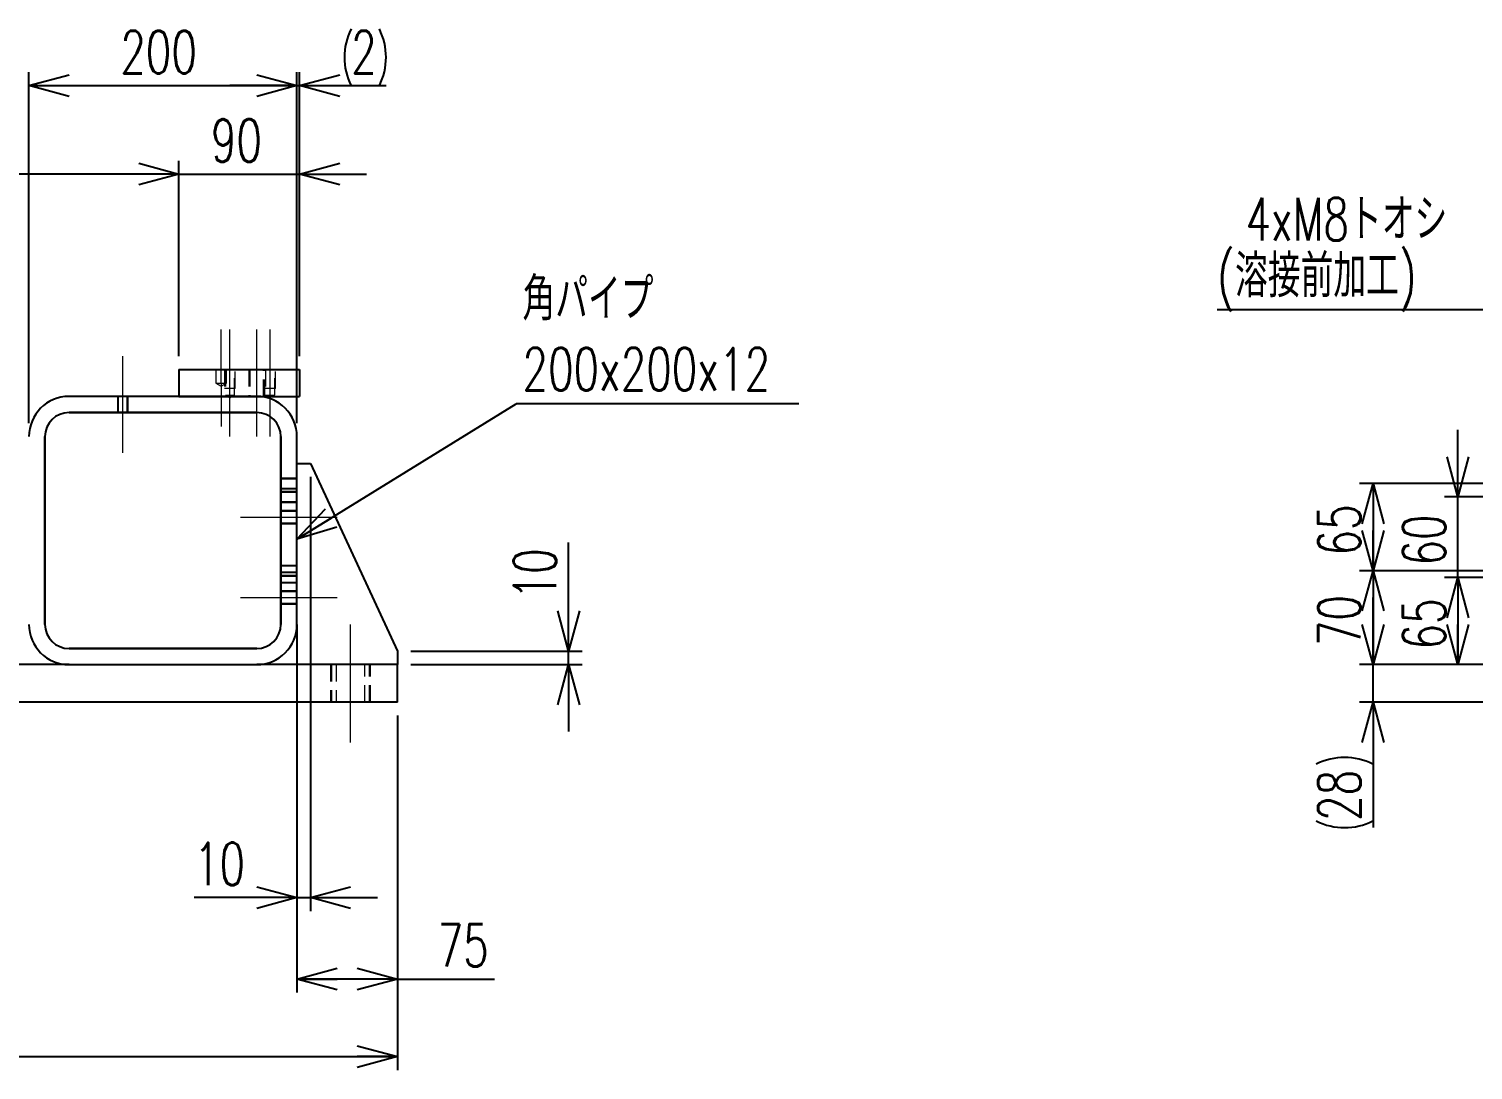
# Model space of a CAD drawing. Header units: millimetres. Extents: x 30 to 8380, y 30 to 5898.
# Drawn here: x 1741 to 2819, y 2499 to 3276 of the extents above; entities that cross this region are included whole.
import ezdxf

# ---------------------------------------------------------------- set-up
doc = ezdxf.new("R2010")
doc.units = ezdxf.units.MM
doc.header["$LTSCALE"] = 10
doc.linetypes.add('CENTERX2', pattern=[20.32, 12.7, -2.54, 2.54, -2.54])
doc.linetypes.add('HIDDEN', pattern=[1.905, 1.27, -0.635])
doc.layers.add('FORMAT', color=7, linetype='Continuous')
doc.styles.add('SLDTEXTSTYLE0', font='TXT', dxfattribs={"width": 0.7, "bigfont": 'bigfont'})
doc.styles.get("Standard").update_dxf_attribs({"font": 'txt', "bigfont": 'bigfont'})
doc.dimstyles.new('SLDDIMSTYLE0', dxfattribs={"dimtxt": 36.380208, "dimasz": 30, "dimexe": 0, "dimexo": 0.0625, "dimgap": 9.095052, "dimtad": 0, "dimtih": 1, "dimtoh": 1, "dimdec": 6, "dimrnd": 1e-09, "dimzin": 12, "dimdsep": 46, "dimtxsty": 'SLDTEXTSTYLE0', "dimblk1": 'OPEN30', "dimblk2": 'OPEN30', "dimsah": 1, "dimcen": 0, "dimadec": 0, "dimazin": 3, "dimtfac": 1, "dimtdec": 3, "dimtofl": 0, "dimtmove": 0, "dimatfit": 3, "dimldrblk": 'OPEN30', "dimfxl": 1, "dimfrac": 2, "dimtolj": 1, "dimtzin": 12, "dimarcsym": 0})
doc.dimstyles.new('SLDDIMSTYLE2', dxfattribs={"dimtxt": 36.380208, "dimasz": 30, "dimexe": 0, "dimexo": 0.0625, "dimgap": 9.095052, "dimtad": 3, "dimrnd": 1e-09, "dimzin": 12, "dimdsep": 46, "dimtxsty": 'SLDTEXTSTYLE0', "dimblk1": 'OPEN30', "dimblk2": 'OPEN30', "dimsah": 1, "dimcen": 0.09, "dimadec": 0, "dimazin": 3, "dimtfac": 1, "dimtdec": 3, "dimtmove": 0, "dimatfit": 0, "dimldrblk": 'OPEN30', "dimfxl": 1, "dimfrac": 2, "dimtolj": 1, "dimtzin": 12, "dimarcsym": 0})
doc.dimstyles.new('SLDDIMSTYLE3', dxfattribs={"dimtxt": 36.380208, "dimasz": 30, "dimexe": 0, "dimexo": 0.0625, "dimgap": 9.095052, "dimtad": 3, "dimrnd": 1e-09, "dimzin": 12, "dimdsep": 46, "dimtxsty": 'SLDTEXTSTYLE0', "dimblk1": 'OPEN30', "dimblk2": 'OPEN30', "dimsah": 1, "dimcen": 0.09, "dimadec": 0, "dimazin": 3, "dimtfac": 1, "dimtdec": 3, "dimtofl": 0, "dimtmove": 0, "dimatfit": 3, "dimldrblk": 'OPEN30', "dimfxl": 1, "dimfrac": 2, "dimtolj": 1, "dimtzin": 12, "dimarcsym": 0})
doc.dimstyles.new('SLDDIMSTYLE9', dxfattribs={"dimtxt": 0.18, "dimasz": 30, "dimexe": 0, "dimexo": 0.0625, "dimgap": 0, "dimtad": 0, "dimtih": 1, "dimtoh": 1, "dimdec": 0, "dimrnd": 1e-09, "dimzin": 0, "dimdsep": 46, "dimtxsty": 'Standard', "dimblk1": 'OPEN30', "dimblk2": 'OPEN30', "dimsah": 1, "dimcen": 0.09, "dimadec": 0, "dimazin": 0, "dimtfac": 30, "dimtdec": 0, "dimtofl": 0, "dimtmove": 0, "dimatfit": 3, "dimldrblk": 'OPEN30', "dimfxl": 1, "dimfrac": 2, "dimtolj": 1, "dimtzin": 0, "dimarcsym": 0})

# ---------------------------------------------------------------- blocks, each defined once
blk = doc.blocks.new('_Open30')
at = {"color": 0, "linetype": 'ByBlock', "lineweight": -2}
for p, q in [((-1, 0.267949), (0, 0)), ((0, 0), (-1, -0.267949)), ((0, 0), (-1, 0))]:
    blk.add_line(p, q, dxfattribs=at)
blk = doc.blocks.new('_D_2')
at = {"layer": 'FORMAT', "transparency": 16777216}
for p, q in [((2744.3, 2801.5), (2744.3, 2851.5)), ((7350.5, 2801.5), (2734.3, 2801.5)), ((2744.3, 2773.5), (2744.3, 2801.5)), ((7350.5, 2773.5), (2734.3, 2773.5)), ((2744.3, 2773.5), (2744.3, 2679.9))]:
    blk.add_line(p, q, dxfattribs=at)
for centre, start, end in [((2723.1, 2684.9), 63.4349, 116.5651), ((2723.1, 2727.2), 243.4349, 296.5651)]:
    blk.add_arc(centre, 47.3, start, end, dxfattribs=at)
at = {"layer": 'FORMAT', "transparency": 16777216, "xscale": 30, "yscale": 30}
for p, rotation in [((2744.3, 2801.5, -530), 270), ((2744.3, 2773.5, -530), 90)]:
    blk.add_blockref('_Open30', p, dxfattribs=dict(at, rotation=rotation))
at = {"layer": 'FORMAT', "transparency": 16777216, "insert": (2703.3, 2684.9), "char_height": 31.75, "attachment_point": 1, "rotation": 90, "style": 'SLDTEXTSTYLE0'}
blk.add_mtext('28', dxfattribs=at)
blk = doc.blocks.new('_D_3')
at = {"layer": 'FORMAT', "transparency": 16777216}
for p, q in [((2960.1, 2871.5), (2734.3, 2871.5)), ((2744.3, 2871.5), (2744.3, 2801.5)), ((2940.5, 2801.5), (2734.3, 2801.5))]:
    blk.add_line(p, q, dxfattribs=at)
at = {"layer": 'FORMAT', "transparency": 16777216, "xscale": 30, "yscale": 30}
for p, rotation in [((2744.3, 2871.5, -530), 90), ((2744.3, 2801.5, -530), 270)]:
    blk.add_blockref('_Open30', p, dxfattribs=dict(at, rotation=rotation))
at = {"layer": 'FORMAT', "transparency": 16777216, "insert": (2703.3, 2815.3), "char_height": 31.75, "attachment_point": 1, "rotation": 90, "style": 'SLDTEXTSTYLE0'}
blk.add_mtext('70', dxfattribs=at)
blk = doc.blocks.new('_D_4')
at = {"layer": 'FORMAT', "transparency": 16777216}
for p, q in [((2960.1, 2936.5), (2734.3, 2936.5)), ((2744.3, 2936.5), (2744.3, 2871.5)), ((2960.1, 2871.5), (2734.3, 2871.5))]:
    blk.add_line(p, q, dxfattribs=at)
at = {"layer": 'FORMAT', "transparency": 16777216, "xscale": 30, "yscale": 30}
for p, rotation in [((2744.3, 2936.5, -530), 90), ((2744.3, 2871.5, -530), 270)]:
    blk.add_blockref('_Open30', p, dxfattribs=dict(at, rotation=rotation))
at = {"layer": 'FORMAT', "transparency": 16777216, "insert": (2703.3, 2882.8), "char_height": 31.75, "attachment_point": 1, "rotation": 90, "style": 'SLDTEXTSTYLE0'}
blk.add_mtext('65', dxfattribs=at)
blk = doc.blocks.new('_D_8')
at = {"layer": 'FORMAT', "transparency": 16777216}
for p, q in [((3185.1, 2866.5), (2797.6, 2866.5)), ((2807.6, 2866.5), (2807.6, 2801.5)), ((3000.5, 2801.5), (2797.6, 2801.5))]:
    blk.add_line(p, q, dxfattribs=at)
at = {"layer": 'FORMAT', "transparency": 16777216, "xscale": 30, "yscale": 30}
for p, rotation in [((2807.6, 2866.5, -530), 90), ((2807.6, 2801.5, -530), 270)]:
    blk.add_blockref('_Open30', p, dxfattribs=dict(at, rotation=rotation))
at = {"layer": 'FORMAT', "transparency": 16777216, "insert": (2766.6, 2812.8), "char_height": 31.75, "attachment_point": 1, "rotation": 90, "style": 'SLDTEXTSTYLE0'}
blk.add_mtext('65', dxfattribs=at)
blk = doc.blocks.new('_D_9')
at = {"layer": 'FORMAT', "transparency": 16777216}
for p, q in [((2807.6, 2926.5), (2807.6, 2976.5)), ((3185.1, 2926.5), (2797.6, 2926.5)), ((2807.6, 2866.5), (2807.6, 2926.5)), ((3185.1, 2866.5), (2797.6, 2866.5)), ((2807.6, 2866.5), (2807.6, 2816.5))]:
    blk.add_line(p, q, dxfattribs=at)
at = {"layer": 'FORMAT', "transparency": 16777216, "xscale": 30, "yscale": 30}
for p, rotation in [((2807.6, 2926.5, -530), 270), ((2807.6, 2866.5, -530), 90)]:
    blk.add_blockref('_Open30', p, dxfattribs=dict(at, rotation=rotation))
at = {"layer": 'FORMAT', "transparency": 16777216, "insert": (2766.6, 2875.3), "char_height": 31.75, "attachment_point": 1, "rotation": 90, "style": 'SLDTEXTSTYLE0'}
blk.add_mtext('60', dxfattribs=at)
blk = doc.blocks.new('_D_18')
at = {"layer": 'FORMAT', "transparency": 16777216}
for p, q in [((2897.9, 3066.2), (2628, 3066.2)), ((2973.7, 2939.4), (2897.9, 3066.2))]:
    blk.add_line(p, q, dxfattribs=at)
at = {"layer": 'FORMAT', "transparency": 16777216, "xscale": 30, "yscale": 30, "rotation": 300.8718689874001}
blk.add_blockref('_Open30', (2973.7, 2939.4, -530), dxfattribs=at)
at = {"layer": 'FORMAT', "transparency": 16777216, "char_height": 31.75, "attachment_point": 1, "style": 'SLDTEXTSTYLE0'}
for s, insert in [('4xM8トオシ', (2649.2, 3149.5)), ('(溶接前加工)', (2628, 3107.2))]:
    blk.add_mtext(s, dxfattribs=dict(at, insert=insert))
blk = doc.blocks.new('_D_120')
at = {"layer": 'FORMAT', "transparency": 16777216}
for p, q in [((806.4, 2763.5), (806.4, 2499.1)), ((2016.4, 2763.5), (2016.4, 2499.1)), ((806.4, 2509.1), (2016.4, 2509.1))]:
    blk.add_line(p, q, dxfattribs=at)
at = {"layer": 'FORMAT', "transparency": 16777216, "xscale": 30, "yscale": 30, "rotation": 180}
blk.add_blockref('_Open30', (806.4, 2509.1, -2290), dxfattribs=at)
at = {"layer": 'FORMAT', "transparency": 16777216, "xscale": 30, "yscale": 30}
blk.add_blockref('_Open30', (2016.4, 2509.1, -2290), dxfattribs=at)
at = {"layer": 'FORMAT', "transparency": 16777216, "insert": (1369.1, 2550), "char_height": 31.75, "attachment_point": 1, "style": 'SLDTEXTSTYLE0'}
blk.add_mtext('1210', dxfattribs=at)
blk = doc.blocks.new('_D_133')
at = {"layer": 'FORMAT', "transparency": 16777216}
for p, q in [((1741.4, 2981.5), (1741.4, 3243.3)), ((1741.4, 3233.3), (1941.4, 3233.3)), ((1941.4, 2981.5), (1941.4, 3243.3))]:
    blk.add_line(p, q, dxfattribs=at)
at = {"layer": 'FORMAT', "transparency": 16777216, "xscale": 30, "yscale": 30, "rotation": 180}
blk.add_blockref('_Open30', (1741.4, 3233.3, -2290), dxfattribs=at)
at = {"layer": 'FORMAT', "transparency": 16777216, "xscale": 30, "yscale": 30}
blk.add_blockref('_Open30', (1941.4, 3233.3, -2290), dxfattribs=at)
at = {"layer": 'FORMAT', "transparency": 16777216, "insert": (1809.6, 3274.2), "char_height": 31.75, "attachment_point": 1, "style": 'SLDTEXTSTYLE0'}
blk.add_mtext('200', dxfattribs=at)
blk = doc.blocks.new('_D_134')
at = {"layer": 'FORMAT', "transparency": 16777216}
for p, q in [((1853.4, 3031.5), (1853.4, 3177.3)), ((1943.4, 3031.5), (1943.4, 3177.3)), ((1853.4, 3167.3), (1803.4, 3167.3)), ((1853.4, 3167.3), (1943.4, 3167.3)), ((1943.4, 3167.3), (1993.4, 3167.3))]:
    blk.add_line(p, q, dxfattribs=at)
at = {"layer": 'FORMAT', "transparency": 16777216, "xscale": 30, "yscale": 30}
blk.add_blockref('_Open30', (1853.4, 3167.3, -2290), dxfattribs=at)
at = {"layer": 'FORMAT', "transparency": 16777216, "xscale": 30, "yscale": 30, "rotation": 180}
blk.add_blockref('_Open30', (1943.4, 3167.3, -2290), dxfattribs=at)
at = {"layer": 'FORMAT', "transparency": 16777216, "insert": (1877.2, 3208.2), "char_height": 31.75, "attachment_point": 1, "style": 'SLDTEXTSTYLE0'}
blk.add_mtext('90', dxfattribs=at)
blk = doc.blocks.new('_D_135')
at = {"layer": 'FORMAT', "transparency": 16777216}
for p, q in [((1941.4, 3233.3), (1891.4, 3233.3)), ((1941.4, 2981.5), (1941.4, 3243.3)), ((1941.4, 3233.3), (1943.4, 3233.3)), ((1943.4, 3031.5), (1943.4, 3243.3)), ((1943.4, 3233.3), (2007.9, 3233.3))]:
    blk.add_line(p, q, dxfattribs=at)
for centre, start, end in [((2024.1, 3254.4), 153.4349, 206.5651), ((1960.6, 3254.4), 333.4349, 26.5651)]:
    blk.add_arc(centre, 47.3, start, end, dxfattribs=at)
at = {"layer": 'FORMAT', "transparency": 16777216, "xscale": 30, "yscale": 30}
blk.add_blockref('_Open30', (1941.4, 3233.3, -2290), dxfattribs=at)
at = {"layer": 'FORMAT', "transparency": 16777216, "xscale": 30, "yscale": 30, "rotation": 180}
blk.add_blockref('_Open30', (1943.4, 3233.3, -2290), dxfattribs=at)
at = {"layer": 'FORMAT', "transparency": 16777216, "insert": (1981.8, 3274.2), "char_height": 31.8, "attachment_point": 1, "style": 'SLDTEXTSTYLE0'}
blk.add_mtext('2', dxfattribs=at)
blk = doc.blocks.new('_D_136')
at = {"layer": 'FORMAT', "transparency": 16777216}
for p, q in [((1941.4, 2791.5), (1941.4, 2557)), ((2016.4, 2763.5), (2016.4, 2557)), ((2016.4, 2567), (1941.4, 2567)), ((2016.4, 2567), (2088.8, 2567))]:
    blk.add_line(p, q, dxfattribs=at)
at = {"layer": 'FORMAT', "transparency": 16777216, "xscale": 30, "yscale": 30, "rotation": 180}
blk.add_blockref('_Open30', (1941.4, 2567, -2290), dxfattribs=at)
at = {"layer": 'FORMAT', "transparency": 16777216, "xscale": 30, "yscale": 30}
blk.add_blockref('_Open30', (2016.4, 2567, -2290), dxfattribs=at)
at = {"layer": 'FORMAT', "transparency": 16777216, "insert": (2046.4, 2608), "char_height": 31.75, "attachment_point": 1, "style": 'SLDTEXTSTYLE0'}
blk.add_mtext('75', dxfattribs=at)
blk = doc.blocks.new('_D_137')
at = {"layer": 'FORMAT', "transparency": 16777216}
for p, q in [((1951.4, 2941.5), (1951.4, 2617.7)), ((1941.4, 2821.5), (1941.4, 2617.7)), ((1941.4, 2627.7), (1864.6, 2627.7)), ((1941.4, 2627.7), (1951.4, 2627.7)), ((1951.4, 2627.7), (2001.4, 2627.7))]:
    blk.add_line(p, q, dxfattribs=at)
at = {"layer": 'FORMAT', "transparency": 16777216, "xscale": 30, "yscale": 30}
blk.add_blockref('_Open30', (1941.4, 2627.7, -2290), dxfattribs=at)
at = {"layer": 'FORMAT', "transparency": 16777216, "xscale": 30, "yscale": 30, "rotation": 180}
blk.add_blockref('_Open30', (1951.4, 2627.7, -2290), dxfattribs=at)
at = {"layer": 'FORMAT', "transparency": 16777216, "insert": (1864.6, 2668.7), "char_height": 31.75, "attachment_point": 1, "style": 'SLDTEXTSTYLE0'}
blk.add_mtext('10', dxfattribs=at)
blk = doc.blocks.new('_D_138')
at = {"layer": 'FORMAT', "transparency": 16777216}
for p, q in [((2144.1, 2811.5), (2144.1, 2892.5)), ((2026.4, 2811.5), (2154.1, 2811.5)), ((2144.1, 2801.5), (2144.1, 2811.5)), ((2026.4, 2801.5), (2154.1, 2801.5)), ((2144.1, 2801.5), (2144.1, 2751.5))]:
    blk.add_line(p, q, dxfattribs=at)
at = {"layer": 'FORMAT', "transparency": 16777216, "xscale": 30, "yscale": 30}
for p, rotation in [((2144.1, 2811.5, -2290), 270), ((2144.1, 2801.5, -2290), 90)]:
    blk.add_blockref('_Open30', p, dxfattribs=dict(at, rotation=rotation))
at = {"layer": 'FORMAT', "transparency": 16777216, "insert": (2103.1, 2850.1), "char_height": 31.75, "attachment_point": 1, "rotation": 90, "style": 'SLDTEXTSTYLE0'}
blk.add_mtext('10', dxfattribs=at)
blk = doc.blocks.new('_D_139')
at = {"layer": 'FORMAT', "transparency": 16777216}
for p, q in [((964.4, 3031.5), (964.4, 3177.3)), ((1853.4, 3031.5), (1853.4, 3177.3)), ((1853.4, 3167.3), (964.4, 3167.3))]:
    blk.add_line(p, q, dxfattribs=at)
at = {"layer": 'FORMAT', "transparency": 16777216, "xscale": 30, "yscale": 30, "rotation": 180}
blk.add_blockref('_Open30', (964.4, 3167.3, -2290), dxfattribs=at)
at = {"layer": 'FORMAT', "transparency": 16777216, "xscale": 30, "yscale": 30}
blk.add_blockref('_Open30', (1853.4, 3167.3, -2290), dxfattribs=at)
at = {"layer": 'FORMAT', "transparency": 16777216, "insert": (1377.1, 3208.2), "char_height": 31.75, "attachment_point": 1, "style": 'SLDTEXTSTYLE0'}
blk.add_mtext('889', dxfattribs=at)
blk = doc.blocks.new('SW_NOTE_0')
at = {"layer": 'FORMAT', "color": 0}
blk.add_line((210.8, 0), (0, 0), dxfattribs=at)
at = {"layer": 'FORMAT', "color": 0, "char_height": 31.75, "attachment_point": 1, "style": 'SLDTEXTSTYLE0'}
for s, insert in [('角パイプ', (4.6, 94.1)), ('200x200x12', (4.6, 41.7))]:
    blk.add_mtext(s, dxfattribs=dict(at, insert=insert))

msp = doc.modelspace()

# ---------------------------------------------------------------- linework, layer by layer
at = {"color": 7, "linetype": 'Continuous', "lineweight": 25}
for p, q in [((1853.3961123, 3021.4899875), (1853.3961123, 3001.4899875)), ((1853.3961123, 3021.4899875), (1943.3961123, 3021.4899875)), ((1943.3961123, 3021.4899875), (1943.3961123, 3001.4899875)), ((1911.3961123, 3001.4899875), (1771.3961123, 3001.4899875)), ((1853.3961123, 3001.4899875), (1943.3961123, 3001.4899875)), ((1771.3961123, 2989.4899875), (1911.3961123, 2989.4899875)), ((1911.3961123, 2989.4899875), (1771.3961123, 2989.4899875)), ((1753.3961123, 2831.4899875), (1753.3961123, 2971.4899875)), ((1753.3961123, 2971.4899875), (1753.3961123, 2831.4899875)), ((1929.3961123, 2971.4899875), (1929.3961123, 2831.4899875)), ((1929.3961123, 2831.4899875), (1929.3961123, 2971.4899875)), ((1941.3961123, 2831.4899875), (1941.3961123, 2971.4899875)), ((1941.3961123, 2951.4899875), (1951.3961123, 2951.4899875)), ((1951.3961123, 2951.4899875), (2016.3961123, 2811.4899875)), ((1941.3961123, 2831.4899875), (1941.3961123, 2801.4899875)), ((1911.3961123, 2813.4899875), (1771.3961123, 2813.4899875)), ((1771.3961123, 2813.4899875), (1911.3961123, 2813.4899875)), ((2016.3961123, 2811.4899875), (2016.3961123, 2801.4899875)), ((1771.3961123, 2801.4899875), (1051.3961123, 2801.4899875)), ((1771.3961123, 2801.4899875), (1911.3961123, 2801.4899875)), ((2016.3961123, 2801.4899875), (1911.3961123, 2801.4899875)), ((2016.3961123, 2773.4899875), (2016.3961123, 2801.4899875)), ((2016.3961123, 2773.4899875), (806.3961123, 2773.4899875))]:
    msp.add_line(p, q, dxfattribs=at)
at = {"color": 7, "linetype": 'HIDDEN', "lineweight": 18}
for p, q in [((1880.8961123, 3021.4899875), (1880.8961123, 3011.4899875)), ((1887.3961123, 3021.4899875), (1887.3961123, 3007.4899875)), ((1887.9961123, 3021.4899875), (1887.9961123, 3002.4899875)), ((1888.8961123, 3011.4899875), (1888.8961123, 3021.4899875)), ((1894.7961123, 3002.4899875), (1894.7961123, 3021.4899875)), ((1895.3961123, 3007.4899875), (1895.3961123, 3021.4899875)), ((1905.3961123, 3021.4899875), (1905.3961123, 3001.4899875)), ((1906.2961123, 3021.4899875), (1906.2961123, 3001.4899875)), ((1916.4961123, 3001.4899875), (1916.4961123, 3021.4899875)), ((1917.3961123, 3001.4899875), (1917.3961123, 3021.4899875)), ((1917.9961123, 3021.4899875), (1917.9961123, 3002.4899875)), ((1924.7961123, 3002.4899875), (1924.7961123, 3021.4899875)), ((1925.3961123, 3007.4899875), (1925.3961123, 3021.4899875)), ((1880.8961123, 3011.4899875), (1888.8961123, 3011.4899875)), ((1880.8961123, 3011.4899875), (1884.8961123, 3009.0865451)), ((1884.8961123, 3009.0865451), (1888.8961123, 3011.4899875)), ((1895.3961123, 3007.4899875), (1895.295824, 3007.4899875)), ((1925.3961123, 3007.4899875), (1925.295824, 3007.4899875)), ((1807.3961123, 3001.4899875), (1807.3961123, 2989.4899875)), ((1807.9961123, 3001.4899875), (1807.9961123, 2989.4899875)), ((1814.7961123, 2989.4899875), (1814.7961123, 3001.4899875)), ((1815.3961123, 2989.4899875), (1815.3961123, 3001.4899875)), ((1887.9961123, 3002.4899875), (1894.7961123, 3002.4899875)), ((1887.9961123, 3002.4899875), (1889.6603918, 3001.4899875)), ((1889.6603918, 3001.4899875), (1891.3961123, 3000.4470614)), ((1891.3961123, 3000.4470614), (1893.1318328, 3001.4899875)), ((1893.1318328, 3001.4899875), (1894.7961123, 3002.4899875)), ((1906.2961123, 3001.4899875), (1906.2961123, 3001.4889875)), ((1906.2961123, 3001.4889875), (1911.6410592, 3001.4889875)), ((1917.9961123, 3002.4899875), (1924.7961123, 3002.4899875)), ((1917.9961123, 3002.4899875), (1919.6603918, 3001.4899875)), ((1923.1318328, 3001.4899875), (1924.7961123, 3002.4899875)), ((1941.3961123, 2940.4899875), (1929.3961123, 2940.4899875)), ((1941.3961123, 2939.8899875), (1929.3961123, 2939.8899875)), ((1929.3961123, 2933.0899875), (1941.3961123, 2933.0899875)), ((1929.3961123, 2932.4899875), (1941.3961123, 2932.4899875)), ((1941.3961123, 2930.4899875), (1929.3961123, 2930.4899875)), ((1941.3961123, 2929.8899875), (1929.3961123, 2929.8899875)), ((1929.3961123, 2923.0899875), (1941.3961123, 2923.0899875)), ((1929.3961123, 2922.4899875), (1941.3961123, 2922.4899875)), ((1941.3961123, 2916.4899875), (1929.3961123, 2916.4899875)), ((1941.3961123, 2915.7399875), (1929.3961123, 2915.7399875)), ((1929.3961123, 2907.2399875), (1941.3961123, 2907.2399875)), ((1929.3961123, 2906.4899875), (1941.3961123, 2906.4899875)), ((1941.3961123, 2875.4899875), (1929.3961123, 2875.4899875)), ((1941.3961123, 2874.8899875), (1929.3961123, 2874.8899875)), ((1941.3961123, 2870.4899875), (1929.3961123, 2870.4899875)), ((1941.3961123, 2869.8899875), (1929.3961123, 2869.8899875)), ((1929.3961123, 2868.0899875), (1941.3961123, 2868.0899875)), ((1929.3961123, 2867.4899875), (1941.3961123, 2867.4899875)), ((1929.3961123, 2863.0899875), (1941.3961123, 2863.0899875)), ((1929.3961123, 2862.4899875), (1941.3961123, 2862.4899875)), ((1941.3961123, 2856.4899875), (1929.3961123, 2856.4899875)), ((1941.3961123, 2855.7399875), (1929.3961123, 2855.7399875)), ((1929.3961123, 2847.2399875), (1941.3961123, 2847.2399875)), ((1929.3961123, 2846.4899875), (1941.3961123, 2846.4899875)), ((1966.3961123, 2801.4899875), (1966.3961123, 2773.4899875)), ((1967.1461123, 2801.4899875), (1967.1461123, 2773.4899875)), ((1970.6461123, 2801.4899875), (1970.6461123, 2773.4899875)), ((1992.1461123, 2773.4899875), (1992.1461123, 2801.4899875)), ((1995.6461123, 2773.4899875), (1995.6461123, 2801.4899875)), ((1996.3961123, 2773.4899875), (1996.3961123, 2801.4899875))]:
    msp.add_line(p, q, dxfattribs=at)
at = {"color": 7, "linetype": 'HIDDEN', "lineweight": 25}
for p, q in [((1895.3961123, 3007.4899875), (1895.295824, 3007.4899875)), ((1925.3961123, 3007.4899875), (1925.295824, 3007.4899875))]:
    msp.add_line(p, q, dxfattribs=at)
at = {"color": 7, "linetype": 'Continuous', "lineweight": 25}
for centre, radius, start, end in [((1771.3961123, 2971.4899875), 30, 90, 180), ((1911.3961123, 2971.4899875), 30, 0, 90), ((1771.3961123, 2971.4899875), 18, 90, 180), ((1771.3961123, 2971.4899875), 18, 90, 180), ((1911.3961123, 2971.4899875), 18, 0, 90), ((1911.3961123, 2971.4899875), 18, 0, 90), ((1771.3961123, 2831.4899875), 30, 180, 270), ((1771.3961123, 2831.4899875), 18, 180, 270), ((1771.3961123, 2831.4899875), 18, 180, 270), ((1911.3961123, 2831.4899875), 18, 270, 0), ((1911.3961123, 2831.4899875), 30, 270, 0), ((1911.3961123, 2831.4899875), 18, 270, 0)]:
    msp.add_arc(centre, radius, start, end, dxfattribs=at)
at = {"color": 7, "linetype": 'Continuous', "lineweight": 18}
for points, knots in [([(1895.2953815, 3007.4899875), (1894.8602139, 3007.4899875), (1894.1168033, 3007.4899875), (1893.1316473, 3007.4899875), (1891.9922814, 3007.4899875), (1890.7999432, 3007.4899875), (1889.6605774, 3007.4899875), (1888.6754214, 3007.4899875), (1887.9320107, 3007.4899875), (1887.4964007, 3007.4899875), (1887.3961123, 3007.4899875), (1887.4159134, 3007.4899875), (1887.3961123, 3007.4899875)], [0, 0, 0, 0, 0.102538733, 0.2050913619, 0.3076439908, 0.4101966196, 0.5127492485, 0.6153018774, 0.7178545062, 0.8204071351, 0.922959764, 1, 1, 1, 1]), ([(1895.2953815, 3007.4899875), (1894.8602139, 3007.4899875), (1894.1168033, 3007.4899875), (1893.1316473, 3007.4899875), (1891.9922814, 3007.4899875), (1890.7999432, 3007.4899875), (1889.6605774, 3007.4899875), (1888.6754214, 3007.4899875), (1887.9320107, 3007.4899875), (1887.4964007, 3007.4899875), (1887.3961123, 3007.4899875), (1887.4159134, 3007.4899875), (1887.3961123, 3007.4899875)], [0, 0, 0, 0, 0.102538733, 0.2050913619, 0.3076439908, 0.4101966196, 0.5127492485, 0.6153018774, 0.7178545062, 0.8204071351, 0.922959764, 1, 1, 1, 1]), ([(1925.2955914, 3007.4899875), (1924.8602139, 3007.4899875), (1924.1168033, 3007.4899875), (1923.1316473, 3007.4899875), (1921.9922814, 3007.4899875), (1920.7999432, 3007.4899875), (1919.6605774, 3007.4899875), (1918.6754214, 3007.4899875), (1917.9320107, 3007.4899875), (1917.4964007, 3007.4899875), (1917.3961123, 3007.4899875), (1917.4159134, 3007.4899875), (1917.3961123, 3007.4899875)], [0, 0, 0, 0, 0.1025446458, 0.205096599, 0.3076485522, 0.4102005054, 0.5127524587, 0.6153044119, 0.7178563651, 0.8204083183, 0.9229602715, 1, 1, 1, 1]), ([(1925.2955914, 3007.4899875), (1924.8602139, 3007.4899875), (1924.1168033, 3007.4899875), (1923.1316473, 3007.4899875), (1921.9922814, 3007.4899875), (1920.7999432, 3007.4899875), (1919.6605774, 3007.4899875), (1918.6754214, 3007.4899875), (1917.9320107, 3007.4899875), (1917.4964007, 3007.4899875), (1917.3961123, 3007.4899875), (1917.4159134, 3007.4899875), (1917.3961123, 3007.4899875)], [0, 0, 0, 0, 0.1025446458, 0.205096599, 0.3076485522, 0.4102005054, 0.5127524587, 0.6153044119, 0.7178563651, 0.8204083183, 0.9229602715, 1, 1, 1, 1])]:
    msp.add_open_spline(points, degree=3, knots=knots, dxfattribs=at)
at = {"layer": 'FORMAT', "linetype": 'CENTERX2', "lineweight": 18}
for p, q in [((1884.8961123, 3011.4899875), (1884.8961123, 3051.4899875)), ((1891.3961123, 3001.4899875), (1891.3961123, 3051.4899875)), ((1911.3961123, 3001.4899875), (1911.3961123, 3051.4899875)), ((1921.3961123, 2971.4899875), (1921.3961123, 3051.4899875)), ((1811.3961123, 2959.4899875), (1811.3961123, 3031.4899875)), ((1884.8961123, 3011.4899875), (1884.8961123, 2979.0865451)), ((1891.3961123, 2971.4889875), (1891.3961123, 3001.4899875)), ((1911.3961123, 2971.4889875), (1911.3961123, 3001.4899875)), ((1899.3961123, 2911.4899875), (1971.3961123, 2911.4899875)), ((1899.3961123, 2851.4899875), (1971.3961123, 2851.4899875)), ((1981.3961123, 2743.4899875), (1981.3961123, 2831.4899875))]:
    msp.add_line(p, q, dxfattribs=at)

# ---------------------------------------------------------------- block references
at = {"layer": 'FORMAT'}
msp.add_blockref('SW_NOTE_0', (2105.0654664, 2995.9879956), dxfattribs=at)

# ---------------------------------------------------------------- dimensions: what is measured, and where the dimension line sits
for base, p1, p2, dimstyle, picture, middle in [((1941.3961123, 3233.2646071), (1741.3961123, 2971.4899875), (1941.3961123, 2971.4899875), 'SLDDIMSTYLE3', '_D_133', (1841.3961123, 3233.2646071)), ((964.3961123, 3167.2891079), (1853.3961123, 3021.4899875), (964.3961123, 3021.4899875), 'SLDDIMSTYLE3', '_D_139', (1408.8961123, 3167.2891079)), ((1943.3961123, 3167.2891079), (1853.3961123, 3021.4899875), (1943.3961123, 3021.4899875), 'SLDDIMSTYLE2', '_D_134', (1898.3961123, 3167.2891079)), ((1951.3961123, 2627.7347895), (1941.3961123, 2831.4899875), (1951.3961123, 2951.4899875), 'SLDDIMSTYLE2', '_D_137', (1885.7182279, 2627.7347895)), ((1941.3961123, 2567.0464977), (2016.3961123, 2773.4899875), (1941.3961123, 2801.4899875), 'SLDDIMSTYLE3', '_D_136', (2067.5911736, 2567.0464977)), ((2016.3961123, 2509.0791087), (806.3961123, 2773.4899875), (2016.3961123, 2773.4899875), 'SLDDIMSTYLE3', '_D_120', (1411.3961123, 2509.0791087))]:
    dim = msp.add_linear_dim(base=base, p1=p1, p2=p2, dimstyle=dimstyle, dxfattribs=at)
    dim.commit()
    dim.dimension.update_dxf_attribs({"geometry": picture, "text_midpoint": middle, "dimtype": 160})
dim = msp.add_linear_dim(base=(1943.3961123, 3233.2646071), p1=(1941.3961123, 2971.4899875), p2=(1943.3961123, 3021.4899875), text='(<>)', dimstyle='SLDDIMSTYLE2', dxfattribs=at)
dim.commit()
dim.dimension.update_dxf_attribs({"geometry": '_D_135', "text_midpoint": (1992.3421313, 3233.2646071), "dimtype": 160})
dim = msp.add_diameter_dim_2p(p1=(2977.1950732, 2933.5717099), p2=(2973.7058579, 2939.4082651), text='4xM8トオシ\\P(溶接前加工)', dimstyle='SLDDIMSTYLE0', override={"dimpost": '<>'}, dxfattribs=at)
dim.commit()
dim.dimension.update_dxf_attribs({"geometry": '_D_18', "text_midpoint": (2755.006527, 3108.5761044), "dimtype": 163})
for base, p1, p2, dimstyle, picture, middle in [((2807.5650632, 2926.4899875), (3195.0504656, 2866.4899875), (3195.0504656, 2926.4899875), 'SLDDIMSTYLE2', '_D_9', (2807.5650632, 2896.4899875)), ((2744.2649272, 2871.4899875), (2970.0504656, 2936.4899875), (2970.0504656, 2871.4899875), 'SLDDIMSTYLE3', '_D_4', (2744.2649272, 2903.9899875)), ((2144.0512257, 2811.4899875), (2016.3961123, 2801.4899875), (2016.3961123, 2811.4899875), 'SLDDIMSTYLE2', '_D_138', (2144.0512257, 2871.3119179)), ((2744.2649272, 2801.4899875), (2970.0504656, 2871.4899875), (2950.4504656, 2801.4899875), 'SLDDIMSTYLE3', '_D_3', (2744.2649272, 2836.4899875)), ((2807.5650632, 2801.4899875), (3195.0504656, 2866.4899875), (3010.4504656, 2801.4899875), 'SLDDIMSTYLE3', '_D_8', (2807.5650632, 2833.9899875))]:
    dim = msp.add_linear_dim(base=base, p1=p1, p2=p2, angle=90, dimstyle=dimstyle, dxfattribs=at)
    dim.commit()
    dim.dimension.update_dxf_attribs({"geometry": picture, "text_midpoint": middle, "dimtype": 160})
dim = msp.add_linear_dim(base=(2744.2649272, 2801.4899875), p1=(7360.4504656, 2773.4899875), p2=(7360.4504656, 2801.4899875), angle=90, text='(<>)', dimstyle='SLDDIMSTYLE2', dxfattribs=at)
dim.commit()
dim.dimension.update_dxf_attribs({"geometry": '_D_2', "text_midpoint": (2744.2649272, 2706.0736877), "dimtype": 160})

# ---------------------------------------------------------------- leaders
msp.add_leader([(1941.3961123, 2895.0654605), (2105.0654664, 2995.9879956)], dimstyle='SLDDIMSTYLE9', dxfattribs=at)

doc.saveas('drawing.dxf')
